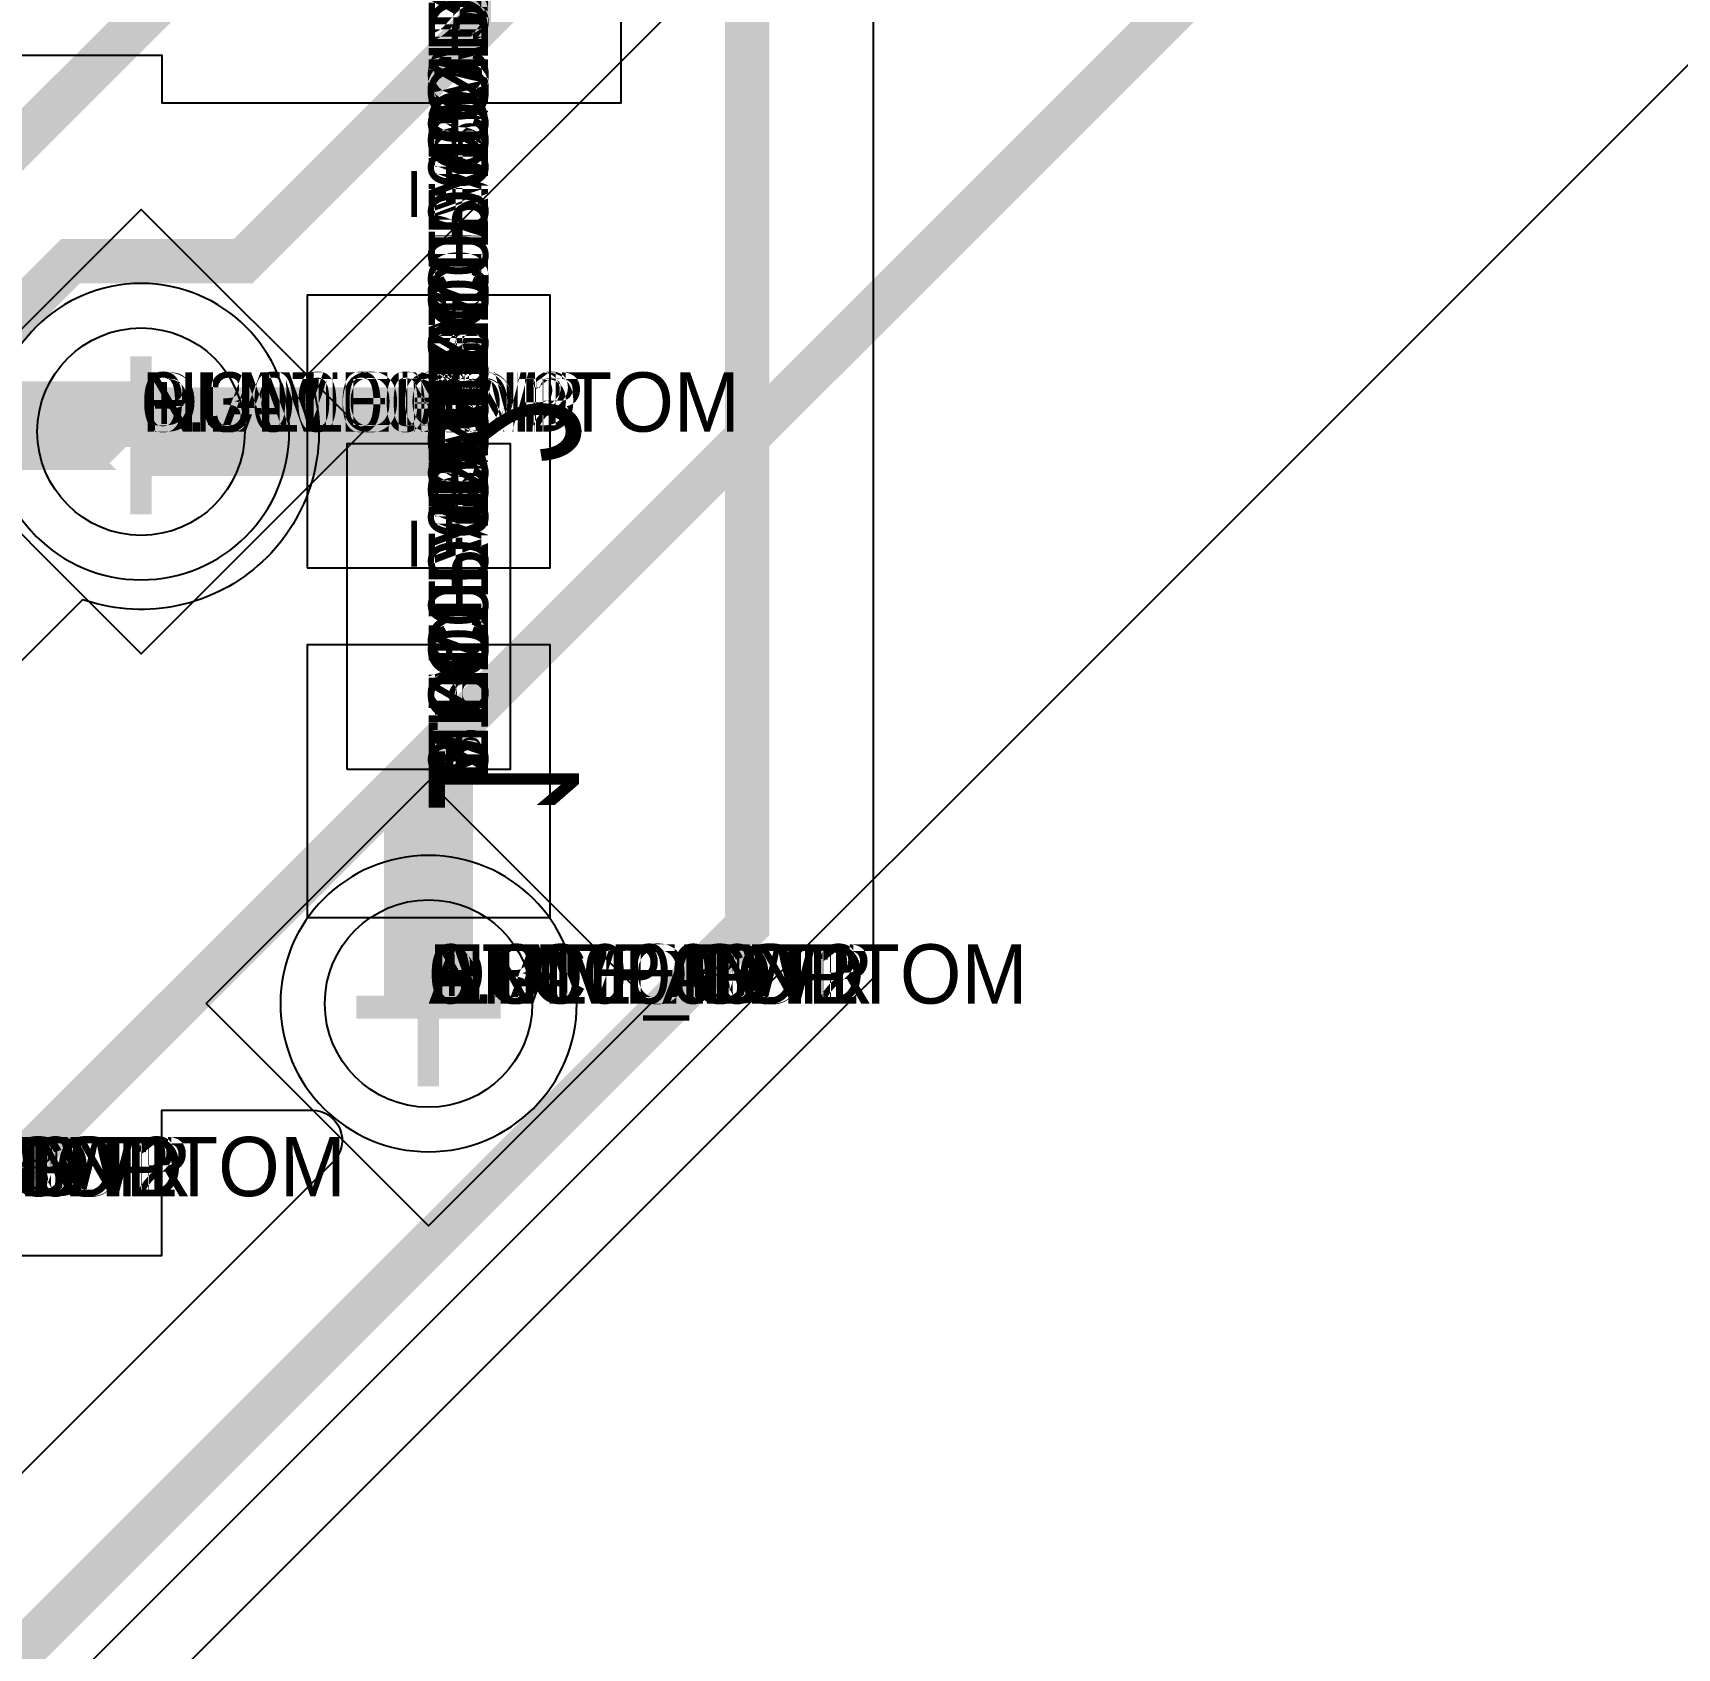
# Model space of a CAD drawing. Extents: x 0 to 323, y 0 to 320.
# Drawn here: x 149.56 to 155.11, y 37.87 to 43.33 of the extents above; entities that cross this region are included whole.
import ezdxf
from ezdxf.enums import TextEntityAlignment as Align

# ---------------------------------------------------------------- set-up
doc = ezdxf.new("R2010")
doc.units = 0
doc.header["$MEASUREMENT"] = 0
doc.layers.get('0').update_dxf_attribs({"linetype": 'CONTINUOUS'})
for name, color, linetype in [('CDN_FIGURES', 7, 'CONTINUOUS'), ('ETCH_BOTTOM', 7, 'CONTINUOUS'), ('ETCH_GND', 3, 'CONTINUOUS'), ('ETCH_INT1', 4, 'CONTINUOUS'), ('ETCH_INT2', 5, 'CONTINUOUS'), ('ETCH_PWR', 6, 'CONTINUOUS'), ('ETCH_TOP', 2, 'CONTINUOUS'), ('MANUFACTURING_NCLEGEND-1-6', 8, 'CONTINUOUS'), ('PACKAGE_GEOMETRY_ASSEMBLY_TOP', 11, 'CONTINUOUS'), ('PACKAGE_GEOMETRY_PIN_NUMBER', 9, 'CONTINUOUS')]:
    doc.layers.add(name, color=color, linetype=linetype)

# ---------------------------------------------------------------- blocks, each defined once
blk = doc.blocks.new('PAD_INFO')
for tag in ['SHAPE_TYPE', 'PAD_HEIGHT', 'PAD_LAYER', 'PAD_TYPE', 'PAD_WIDTH']:
    blk.add_attdef(tag, (0, 0), '', height=0.2)
at = {"flags": 2}
blk.add_attdef('CDN_TYPE', (0, 0), '', height=0.2, dxfattribs=at)
blk = doc.blocks.new('DRILL_INFO')
at = {"flags": 2}
blk.add_attdef('CDN_TYPE', (0, 0), '', height=0.2, dxfattribs=at)
for tag in ['FSHAPE', 'FCHAR', 'DRILL_HEIGHT', 'DIAMETER', 'PLATED', 'DRILL_WIDTH']:
    blk.add_attdef(tag, (0, 0), '', height=0.2)
blk = doc.blocks.new('VIA0700X0300')
at = {"layer": 'ETCH_BOTTOM'}
blk.add_circle((0, 0), 0.35, dxfattribs=at)
at = {"layer": 'ETCH_GND'}
blk.add_circle((0, 0), 0.35, dxfattribs=at)
at = {"layer": 'ETCH_INT1'}
blk.add_circle((0, 0), 0.35, dxfattribs=at)
at = {"layer": 'ETCH_INT2'}
blk.add_circle((0, 0), 0.35, dxfattribs=at)
at = {"layer": 'ETCH_PWR'}
blk.add_circle((0, 0), 0.35, dxfattribs=at)
at = {"layer": 'ETCH_TOP'}
blk.add_circle((0, 0), 0.35, dxfattribs=at)
ref = blk.add_blockref('PAD_INFO', (0, 0))
ref.add_attrib('PAD_LAYER', 'ETCH_TOP', (0, 0), dxfattribs={"height": 0.2})
ref.add_attrib('SHAPE_TYPE', 'NULL', (0, 0), dxfattribs={"height": 0.2})
ref.add_attrib('PAD_TYPE', 'ANTIPAD', (0, 0), dxfattribs={"height": 0.2})
ref.add_attrib('PAD_WIDTH', '0.000000', (0, 0), dxfattribs={"height": 0.2})
ref.add_attrib('PAD_HEIGHT', '0.000000', (0, 0), dxfattribs={"height": 0.2})
ref = blk.add_blockref('PAD_INFO', (0, 0))
ref.add_attrib('PAD_LAYER', 'ETCH_GND', (0, 0), dxfattribs={"height": 0.2})
ref.add_attrib('SHAPE_TYPE', 'NULL', (0, 0), dxfattribs={"height": 0.2})
ref.add_attrib('PAD_TYPE', 'ANTIPAD', (0, 0), dxfattribs={"height": 0.2})
ref.add_attrib('PAD_WIDTH', '0.000000', (0, 0), dxfattribs={"height": 0.2})
ref.add_attrib('PAD_HEIGHT', '0.000000', (0, 0), dxfattribs={"height": 0.2})
ref = blk.add_blockref('PAD_INFO', (0, 0))
ref.add_attrib('PAD_LAYER', 'ETCH_INT1', (0, 0), dxfattribs={"height": 0.2})
ref.add_attrib('SHAPE_TYPE', 'NULL', (0, 0), dxfattribs={"height": 0.2})
ref.add_attrib('PAD_TYPE', 'ANTIPAD', (0, 0), dxfattribs={"height": 0.2})
ref.add_attrib('PAD_WIDTH', '0.000000', (0, 0), dxfattribs={"height": 0.2})
ref.add_attrib('PAD_HEIGHT', '0.000000', (0, 0), dxfattribs={"height": 0.2})
ref = blk.add_blockref('PAD_INFO', (0, 0))
ref.add_attrib('PAD_LAYER', 'ETCH_INT2', (0, 0), dxfattribs={"height": 0.2})
ref.add_attrib('SHAPE_TYPE', 'NULL', (0, 0), dxfattribs={"height": 0.2})
ref.add_attrib('PAD_TYPE', 'ANTIPAD', (0, 0), dxfattribs={"height": 0.2})
ref.add_attrib('PAD_WIDTH', '0.000000', (0, 0), dxfattribs={"height": 0.2})
ref.add_attrib('PAD_HEIGHT', '0.000000', (0, 0), dxfattribs={"height": 0.2})
ref = blk.add_blockref('PAD_INFO', (0, 0))
ref.add_attrib('PAD_LAYER', 'ETCH_PWR', (0, 0), dxfattribs={"height": 0.2})
ref.add_attrib('SHAPE_TYPE', 'NULL', (0, 0), dxfattribs={"height": 0.2})
ref.add_attrib('PAD_TYPE', 'ANTIPAD', (0, 0), dxfattribs={"height": 0.2})
ref.add_attrib('PAD_WIDTH', '0.000000', (0, 0), dxfattribs={"height": 0.2})
ref.add_attrib('PAD_HEIGHT', '0.000000', (0, 0), dxfattribs={"height": 0.2})
ref = blk.add_blockref('PAD_INFO', (0, 0))
ref.add_attrib('PAD_LAYER', 'ETCH_BOTTOM', (0, 0), dxfattribs={"height": 0.2})
ref.add_attrib('SHAPE_TYPE', 'NULL', (0, 0), dxfattribs={"height": 0.2})
ref.add_attrib('PAD_TYPE', 'ANTIPAD', (0, 0), dxfattribs={"height": 0.2})
ref.add_attrib('PAD_WIDTH', '0.000000', (0, 0), dxfattribs={"height": 0.2})
ref.add_attrib('PAD_HEIGHT', '0.000000', (0, 0), dxfattribs={"height": 0.2})
ref = blk.add_blockref('PAD_INFO', (0, 0))
ref.add_attrib('PAD_LAYER', 'ETCH_TOP', (0, 0), dxfattribs={"height": 0.2})
ref.add_attrib('SHAPE_TYPE', 'NULL', (0, 0), dxfattribs={"height": 0.2})
ref.add_attrib('PAD_TYPE', 'THERMAL', (0, 0), dxfattribs={"height": 0.2})
ref.add_attrib('PAD_WIDTH', '0.000000', (0, 0), dxfattribs={"height": 0.2})
ref.add_attrib('PAD_HEIGHT', '0.000000', (0, 0), dxfattribs={"height": 0.2})
ref = blk.add_blockref('PAD_INFO', (0, 0))
ref.add_attrib('PAD_LAYER', 'ETCH_GND', (0, 0), dxfattribs={"height": 0.2})
ref.add_attrib('SHAPE_TYPE', 'NULL', (0, 0), dxfattribs={"height": 0.2})
ref.add_attrib('PAD_TYPE', 'THERMAL', (0, 0), dxfattribs={"height": 0.2})
ref.add_attrib('PAD_WIDTH', '0.000000', (0, 0), dxfattribs={"height": 0.2})
ref.add_attrib('PAD_HEIGHT', '0.000000', (0, 0), dxfattribs={"height": 0.2})
ref = blk.add_blockref('PAD_INFO', (0, 0))
ref.add_attrib('PAD_LAYER', 'ETCH_INT1', (0, 0), dxfattribs={"height": 0.2})
ref.add_attrib('SHAPE_TYPE', 'NULL', (0, 0), dxfattribs={"height": 0.2})
ref.add_attrib('PAD_TYPE', 'THERMAL', (0, 0), dxfattribs={"height": 0.2})
ref.add_attrib('PAD_WIDTH', '0.000000', (0, 0), dxfattribs={"height": 0.2})
ref.add_attrib('PAD_HEIGHT', '0.000000', (0, 0), dxfattribs={"height": 0.2})
ref = blk.add_blockref('PAD_INFO', (0, 0))
ref.add_attrib('PAD_LAYER', 'ETCH_INT2', (0, 0), dxfattribs={"height": 0.2})
ref.add_attrib('SHAPE_TYPE', 'NULL', (0, 0), dxfattribs={"height": 0.2})
ref.add_attrib('PAD_TYPE', 'THERMAL', (0, 0), dxfattribs={"height": 0.2})
ref.add_attrib('PAD_WIDTH', '0.000000', (0, 0), dxfattribs={"height": 0.2})
ref.add_attrib('PAD_HEIGHT', '0.000000', (0, 0), dxfattribs={"height": 0.2})
ref = blk.add_blockref('PAD_INFO', (0, 0))
ref.add_attrib('PAD_LAYER', 'ETCH_PWR', (0, 0), dxfattribs={"height": 0.2})
ref.add_attrib('SHAPE_TYPE', 'NULL', (0, 0), dxfattribs={"height": 0.2})
ref.add_attrib('PAD_TYPE', 'THERMAL', (0, 0), dxfattribs={"height": 0.2})
ref.add_attrib('PAD_WIDTH', '0.000000', (0, 0), dxfattribs={"height": 0.2})
ref.add_attrib('PAD_HEIGHT', '0.000000', (0, 0), dxfattribs={"height": 0.2})
ref = blk.add_blockref('PAD_INFO', (0, 0))
ref.add_attrib('PAD_LAYER', 'ETCH_BOTTOM', (0, 0), dxfattribs={"height": 0.2})
ref.add_attrib('SHAPE_TYPE', 'NULL', (0, 0), dxfattribs={"height": 0.2})
ref.add_attrib('PAD_TYPE', 'THERMAL', (0, 0), dxfattribs={"height": 0.2})
ref.add_attrib('PAD_WIDTH', '0.000000', (0, 0), dxfattribs={"height": 0.2})
ref.add_attrib('PAD_HEIGHT', '0.000000', (0, 0), dxfattribs={"height": 0.2})
ref = blk.add_blockref('PAD_INFO', (0, 0))
ref.add_attrib('PAD_LAYER', 'ETCH_TOP', (0, 0), dxfattribs={"height": 0.2})
ref.add_attrib('SHAPE_TYPE', 'CIRCLE', (0, 0), dxfattribs={"height": 0.2})
ref.add_attrib('PAD_TYPE', 'REGULAR', (0, 0), dxfattribs={"height": 0.2})
ref.add_attrib('PAD_WIDTH', '0.700000', (0, 0), dxfattribs={"height": 0.2})
ref.add_attrib('PAD_HEIGHT', '0.700000', (0, 0), dxfattribs={"height": 0.2})
ref = blk.add_blockref('PAD_INFO', (0, 0))
ref.add_attrib('PAD_LAYER', 'ETCH_GND', (0, 0), dxfattribs={"height": 0.2})
ref.add_attrib('SHAPE_TYPE', 'CIRCLE', (0, 0), dxfattribs={"height": 0.2})
ref.add_attrib('PAD_TYPE', 'REGULAR', (0, 0), dxfattribs={"height": 0.2})
ref.add_attrib('PAD_WIDTH', '0.700000', (0, 0), dxfattribs={"height": 0.2})
ref.add_attrib('PAD_HEIGHT', '0.700000', (0, 0), dxfattribs={"height": 0.2})
ref = blk.add_blockref('PAD_INFO', (0, 0))
ref.add_attrib('PAD_LAYER', 'ETCH_INT1', (0, 0), dxfattribs={"height": 0.2})
ref.add_attrib('SHAPE_TYPE', 'CIRCLE', (0, 0), dxfattribs={"height": 0.2})
ref.add_attrib('PAD_TYPE', 'REGULAR', (0, 0), dxfattribs={"height": 0.2})
ref.add_attrib('PAD_WIDTH', '0.700000', (0, 0), dxfattribs={"height": 0.2})
ref.add_attrib('PAD_HEIGHT', '0.700000', (0, 0), dxfattribs={"height": 0.2})
ref = blk.add_blockref('PAD_INFO', (0, 0))
ref.add_attrib('PAD_LAYER', 'ETCH_INT2', (0, 0), dxfattribs={"height": 0.2})
ref.add_attrib('SHAPE_TYPE', 'CIRCLE', (0, 0), dxfattribs={"height": 0.2})
ref.add_attrib('PAD_TYPE', 'REGULAR', (0, 0), dxfattribs={"height": 0.2})
ref.add_attrib('PAD_WIDTH', '0.700000', (0, 0), dxfattribs={"height": 0.2})
ref.add_attrib('PAD_HEIGHT', '0.700000', (0, 0), dxfattribs={"height": 0.2})
ref = blk.add_blockref('PAD_INFO', (0, 0))
ref.add_attrib('PAD_LAYER', 'ETCH_PWR', (0, 0), dxfattribs={"height": 0.2})
ref.add_attrib('SHAPE_TYPE', 'CIRCLE', (0, 0), dxfattribs={"height": 0.2})
ref.add_attrib('PAD_TYPE', 'REGULAR', (0, 0), dxfattribs={"height": 0.2})
ref.add_attrib('PAD_WIDTH', '0.700000', (0, 0), dxfattribs={"height": 0.2})
ref.add_attrib('PAD_HEIGHT', '0.700000', (0, 0), dxfattribs={"height": 0.2})
ref = blk.add_blockref('PAD_INFO', (0, 0))
ref.add_attrib('PAD_LAYER', 'ETCH_BOTTOM', (0, 0), dxfattribs={"height": 0.2})
ref.add_attrib('SHAPE_TYPE', 'CIRCLE', (0, 0), dxfattribs={"height": 0.2})
ref.add_attrib('PAD_TYPE', 'REGULAR', (0, 0), dxfattribs={"height": 0.2})
ref.add_attrib('PAD_WIDTH', '0.700000', (0, 0), dxfattribs={"height": 0.2})
ref.add_attrib('PAD_HEIGHT', '0.700000', (0, 0), dxfattribs={"height": 0.2})
ref = blk.add_blockref('DRILL_INFO', (0, 0))
ref.add_attrib('DIAMETER', '0.300000', (0, 0), dxfattribs={"height": 0.2})
ref.add_attrib('PLATED', 'PLATED', (0, 0), dxfattribs={"height": 0.2})
ref.add_attrib('FSHAPE', 'DIAMOND', (0, 0), dxfattribs={"height": 0.2})
ref.add_attrib('FCHAR', '+', (0, 0), dxfattribs={"height": 0.2})
ref.add_attrib('DRILL_WIDTH', '1.500000', (0, 0), dxfattribs={"height": 0.2})
ref.add_attrib('DRILL_HEIGHT', '1.500000', (0, 0), dxfattribs={"height": 0.2})
for tag in ['CDN_TYPE', 'PIN']:
    blk.add_attdef(tag, (0, 0), '', height=0.2)
at = {"flags": 2}
for tag in ['PSTKNAME', 'BBV']:
    blk.add_attdef(tag, (0, 0), '', height=0.2, dxfattribs=at)
blk = doc.blocks.new('FIGURE_DIAMOND')
at = {"layer": 'CDN_FIGURES'}
blk.add_lwpolyline([(-0.5, 0), (0, 0.5), (0.5, 0), (0, -0.5)], close=True, dxfattribs=at)
blk = doc.blocks.new('RC0920X0820TS')
at = {"layer": 'ETCH_TOP'}
blk.add_lwpolyline([(-0.46, -0.41), (-0.46, 0.41), (0.46, 0.41), (0.46, -0.41)], close=True, dxfattribs=at)
ref = blk.add_blockref('PAD_INFO', (0, 0))
ref.add_attrib('PAD_LAYER', 'ETCH_TOP', (0, 0), dxfattribs={"height": 0.2})
ref.add_attrib('SHAPE_TYPE', 'NULL', (0, 0), dxfattribs={"height": 0.2})
ref.add_attrib('PAD_TYPE', 'ANTIPAD', (0, 0), dxfattribs={"height": 0.2})
ref.add_attrib('PAD_WIDTH', '0.000000', (0, 0), dxfattribs={"height": 0.2})
ref.add_attrib('PAD_HEIGHT', '0.000000', (0, 0), dxfattribs={"height": 0.2})
ref = blk.add_blockref('PAD_INFO', (0, 0))
ref.add_attrib('PAD_LAYER', 'ETCH_GND', (0, 0), dxfattribs={"height": 0.2})
ref.add_attrib('SHAPE_TYPE', 'NULL', (0, 0), dxfattribs={"height": 0.2})
ref.add_attrib('PAD_TYPE', 'ANTIPAD', (0, 0), dxfattribs={"height": 0.2})
ref.add_attrib('PAD_WIDTH', '0.000000', (0, 0), dxfattribs={"height": 0.2})
ref.add_attrib('PAD_HEIGHT', '0.000000', (0, 0), dxfattribs={"height": 0.2})
ref = blk.add_blockref('PAD_INFO', (0, 0))
ref.add_attrib('PAD_LAYER', 'ETCH_INT1', (0, 0), dxfattribs={"height": 0.2})
ref.add_attrib('SHAPE_TYPE', 'NULL', (0, 0), dxfattribs={"height": 0.2})
ref.add_attrib('PAD_TYPE', 'ANTIPAD', (0, 0), dxfattribs={"height": 0.2})
ref.add_attrib('PAD_WIDTH', '0.000000', (0, 0), dxfattribs={"height": 0.2})
ref.add_attrib('PAD_HEIGHT', '0.000000', (0, 0), dxfattribs={"height": 0.2})
ref = blk.add_blockref('PAD_INFO', (0, 0))
ref.add_attrib('PAD_LAYER', 'ETCH_INT2', (0, 0), dxfattribs={"height": 0.2})
ref.add_attrib('SHAPE_TYPE', 'NULL', (0, 0), dxfattribs={"height": 0.2})
ref.add_attrib('PAD_TYPE', 'ANTIPAD', (0, 0), dxfattribs={"height": 0.2})
ref.add_attrib('PAD_WIDTH', '0.000000', (0, 0), dxfattribs={"height": 0.2})
ref.add_attrib('PAD_HEIGHT', '0.000000', (0, 0), dxfattribs={"height": 0.2})
ref = blk.add_blockref('PAD_INFO', (0, 0))
ref.add_attrib('PAD_LAYER', 'ETCH_PWR', (0, 0), dxfattribs={"height": 0.2})
ref.add_attrib('SHAPE_TYPE', 'NULL', (0, 0), dxfattribs={"height": 0.2})
ref.add_attrib('PAD_TYPE', 'ANTIPAD', (0, 0), dxfattribs={"height": 0.2})
ref.add_attrib('PAD_WIDTH', '0.000000', (0, 0), dxfattribs={"height": 0.2})
ref.add_attrib('PAD_HEIGHT', '0.000000', (0, 0), dxfattribs={"height": 0.2})
ref = blk.add_blockref('PAD_INFO', (0, 0))
ref.add_attrib('PAD_LAYER', 'ETCH_BOTTOM', (0, 0), dxfattribs={"height": 0.2})
ref.add_attrib('SHAPE_TYPE', 'NULL', (0, 0), dxfattribs={"height": 0.2})
ref.add_attrib('PAD_TYPE', 'ANTIPAD', (0, 0), dxfattribs={"height": 0.2})
ref.add_attrib('PAD_WIDTH', '0.000000', (0, 0), dxfattribs={"height": 0.2})
ref.add_attrib('PAD_HEIGHT', '0.000000', (0, 0), dxfattribs={"height": 0.2})
ref = blk.add_blockref('PAD_INFO', (0, 0))
ref.add_attrib('PAD_LAYER', 'ETCH_TOP', (0, 0), dxfattribs={"height": 0.2})
ref.add_attrib('SHAPE_TYPE', 'NULL', (0, 0), dxfattribs={"height": 0.2})
ref.add_attrib('PAD_TYPE', 'THERMAL', (0, 0), dxfattribs={"height": 0.2})
ref.add_attrib('PAD_WIDTH', '0.000000', (0, 0), dxfattribs={"height": 0.2})
ref.add_attrib('PAD_HEIGHT', '0.000000', (0, 0), dxfattribs={"height": 0.2})
ref = blk.add_blockref('PAD_INFO', (0, 0))
ref.add_attrib('PAD_LAYER', 'ETCH_GND', (0, 0), dxfattribs={"height": 0.2})
ref.add_attrib('SHAPE_TYPE', 'NULL', (0, 0), dxfattribs={"height": 0.2})
ref.add_attrib('PAD_TYPE', 'THERMAL', (0, 0), dxfattribs={"height": 0.2})
ref.add_attrib('PAD_WIDTH', '0.000000', (0, 0), dxfattribs={"height": 0.2})
ref.add_attrib('PAD_HEIGHT', '0.000000', (0, 0), dxfattribs={"height": 0.2})
ref = blk.add_blockref('PAD_INFO', (0, 0))
ref.add_attrib('PAD_LAYER', 'ETCH_INT1', (0, 0), dxfattribs={"height": 0.2})
ref.add_attrib('SHAPE_TYPE', 'NULL', (0, 0), dxfattribs={"height": 0.2})
ref.add_attrib('PAD_TYPE', 'THERMAL', (0, 0), dxfattribs={"height": 0.2})
ref.add_attrib('PAD_WIDTH', '0.000000', (0, 0), dxfattribs={"height": 0.2})
ref.add_attrib('PAD_HEIGHT', '0.000000', (0, 0), dxfattribs={"height": 0.2})
ref = blk.add_blockref('PAD_INFO', (0, 0))
ref.add_attrib('PAD_LAYER', 'ETCH_INT2', (0, 0), dxfattribs={"height": 0.2})
ref.add_attrib('SHAPE_TYPE', 'NULL', (0, 0), dxfattribs={"height": 0.2})
ref.add_attrib('PAD_TYPE', 'THERMAL', (0, 0), dxfattribs={"height": 0.2})
ref.add_attrib('PAD_WIDTH', '0.000000', (0, 0), dxfattribs={"height": 0.2})
ref.add_attrib('PAD_HEIGHT', '0.000000', (0, 0), dxfattribs={"height": 0.2})
ref = blk.add_blockref('PAD_INFO', (0, 0))
ref.add_attrib('PAD_LAYER', 'ETCH_PWR', (0, 0), dxfattribs={"height": 0.2})
ref.add_attrib('SHAPE_TYPE', 'NULL', (0, 0), dxfattribs={"height": 0.2})
ref.add_attrib('PAD_TYPE', 'THERMAL', (0, 0), dxfattribs={"height": 0.2})
ref.add_attrib('PAD_WIDTH', '0.000000', (0, 0), dxfattribs={"height": 0.2})
ref.add_attrib('PAD_HEIGHT', '0.000000', (0, 0), dxfattribs={"height": 0.2})
ref = blk.add_blockref('PAD_INFO', (0, 0))
ref.add_attrib('PAD_LAYER', 'ETCH_BOTTOM', (0, 0), dxfattribs={"height": 0.2})
ref.add_attrib('SHAPE_TYPE', 'NULL', (0, 0), dxfattribs={"height": 0.2})
ref.add_attrib('PAD_TYPE', 'THERMAL', (0, 0), dxfattribs={"height": 0.2})
ref.add_attrib('PAD_WIDTH', '0.000000', (0, 0), dxfattribs={"height": 0.2})
ref.add_attrib('PAD_HEIGHT', '0.000000', (0, 0), dxfattribs={"height": 0.2})
ref = blk.add_blockref('PAD_INFO', (0, 0))
ref.add_attrib('PAD_LAYER', 'ETCH_TOP', (0, 0), dxfattribs={"height": 0.2})
ref.add_attrib('SHAPE_TYPE', 'RECTANGLE', (0, 0), dxfattribs={"height": 0.2})
ref.add_attrib('PAD_TYPE', 'REGULAR', (0, 0), dxfattribs={"height": 0.2})
ref.add_attrib('PAD_WIDTH', '0.920000', (0, 0), dxfattribs={"height": 0.2})
ref.add_attrib('PAD_HEIGHT', '0.820000', (0, 0), dxfattribs={"height": 0.2})
ref = blk.add_blockref('PAD_INFO', (0, 0))
ref.add_attrib('PAD_LAYER', 'ETCH_GND', (0, 0), dxfattribs={"height": 0.2})
ref.add_attrib('SHAPE_TYPE', 'NULL', (0, 0), dxfattribs={"height": 0.2})
ref.add_attrib('PAD_TYPE', 'REGULAR', (0, 0), dxfattribs={"height": 0.2})
ref.add_attrib('PAD_WIDTH', '0.000000', (0, 0), dxfattribs={"height": 0.2})
ref.add_attrib('PAD_HEIGHT', '0.000000', (0, 0), dxfattribs={"height": 0.2})
ref = blk.add_blockref('PAD_INFO', (0, 0))
ref.add_attrib('PAD_LAYER', 'ETCH_INT1', (0, 0), dxfattribs={"height": 0.2})
ref.add_attrib('SHAPE_TYPE', 'NULL', (0, 0), dxfattribs={"height": 0.2})
ref.add_attrib('PAD_TYPE', 'REGULAR', (0, 0), dxfattribs={"height": 0.2})
ref.add_attrib('PAD_WIDTH', '0.000000', (0, 0), dxfattribs={"height": 0.2})
ref.add_attrib('PAD_HEIGHT', '0.000000', (0, 0), dxfattribs={"height": 0.2})
ref = blk.add_blockref('PAD_INFO', (0, 0))
ref.add_attrib('PAD_LAYER', 'ETCH_INT2', (0, 0), dxfattribs={"height": 0.2})
ref.add_attrib('SHAPE_TYPE', 'NULL', (0, 0), dxfattribs={"height": 0.2})
ref.add_attrib('PAD_TYPE', 'REGULAR', (0, 0), dxfattribs={"height": 0.2})
ref.add_attrib('PAD_WIDTH', '0.000000', (0, 0), dxfattribs={"height": 0.2})
ref.add_attrib('PAD_HEIGHT', '0.000000', (0, 0), dxfattribs={"height": 0.2})
ref = blk.add_blockref('PAD_INFO', (0, 0))
ref.add_attrib('PAD_LAYER', 'ETCH_PWR', (0, 0), dxfattribs={"height": 0.2})
ref.add_attrib('SHAPE_TYPE', 'NULL', (0, 0), dxfattribs={"height": 0.2})
ref.add_attrib('PAD_TYPE', 'REGULAR', (0, 0), dxfattribs={"height": 0.2})
ref.add_attrib('PAD_WIDTH', '0.000000', (0, 0), dxfattribs={"height": 0.2})
ref.add_attrib('PAD_HEIGHT', '0.000000', (0, 0), dxfattribs={"height": 0.2})
ref = blk.add_blockref('PAD_INFO', (0, 0))
ref.add_attrib('PAD_LAYER', 'ETCH_BOTTOM', (0, 0), dxfattribs={"height": 0.2})
ref.add_attrib('SHAPE_TYPE', 'NULL', (0, 0), dxfattribs={"height": 0.2})
ref.add_attrib('PAD_TYPE', 'REGULAR', (0, 0), dxfattribs={"height": 0.2})
ref.add_attrib('PAD_WIDTH', '0.000000', (0, 0), dxfattribs={"height": 0.2})
ref.add_attrib('PAD_HEIGHT', '0.000000', (0, 0), dxfattribs={"height": 0.2})
ref = blk.add_blockref('DRILL_INFO', (0, 0))
ref.add_attrib('DIAMETER', '0.000000', (0, 0), dxfattribs={"height": 0.2})
ref.add_attrib('PLATED', 'PLATED', (0, 0), dxfattribs={"height": 0.2})
ref.add_attrib('FSHAPE', 'NULL', (0, 0), dxfattribs={"height": 0.2})
ref.add_attrib('DRILL_WIDTH', '0.000000', (0, 0), dxfattribs={"height": 0.2})
ref.add_attrib('DRILL_HEIGHT', '0.000000', (0, 0), dxfattribs={"height": 0.2})
for tag in ['CDN_TYPE', 'PIN']:
    blk.add_attdef(tag, (0, 0), '', height=0.2)
at = {"flags": 2}
for tag in ['PSTKNAME', 'BBV']:
    blk.add_attdef(tag, (0, 0), '', height=0.2, dxfattribs=at)
blk = doc.blocks.new('F270')
at = {"layer": 'PACKAGE_GEOMETRY_ASSEMBLY_TOP'}
blk.add_lwpolyline([(0.04, -0.275), (1.14, -0.275), (1.14, 0.275), (0.04, 0.275)], close=True, dxfattribs=at)
at = {"layer": 'ETCH_TOP'}
ref = blk.add_blockref('RC0920X0820TS', (0, 0), dxfattribs=at)
ref.add_attrib('CDN_TYPE', 'PIN', (0, 0), dxfattribs={"height": 0.2})
ref.add_attrib('PIN', '1', (0, 0), dxfattribs={"height": 0.2})
ref = blk.add_blockref('RC0920X0820TS', (1.18, 0), dxfattribs=at)
ref.add_attrib('CDN_TYPE', 'PIN', (0, 0), dxfattribs={"height": 0.2})
ref.add_attrib('PIN', '2', (0, 0), dxfattribs={"height": 0.2})
at = {"flags": 2}
for tag in ['SYMBOL_TYPE', 'CDN_TYPE', 'REFDES']:
    blk.add_attdef(tag, (0, 0), '', height=0.2, dxfattribs=at)

msp = doc.modelspace()

# ---------------------------------------------------------------- linework, layer by layer
at = {"layer": 'ETCH_BOTTOM'}
for points, format in [([(151.95, 46.8, 0.15, 0.15, 0), (151.975, 46.775, 0.15, 0.15, 0), (151.975, 40.3118, 0.15, 0.15, 0), (144.8382, 33.175, 0.15, 0.15, 0), (111.9132, 33.175, 0.15, 0.15, 0), (108.325, 36.7632, 0.15, 0.15, 0), (108.325, 39.0382, 0.15, 0.15, 0), (111.4, 42.1132, 0.15, 0.15, 0), (111.4, 43.05, 0.15, 0.15, 0)], "xyseb"), ([(149.4601, 44.0182), (149.4601, 43.2501), (150.0001, 43.2501), (150.0001, 43.0901), (151.5499, 43.0901), (151.5499, 44.5002, 0.434609)], "xyb"), ([(150.9, 41.98, 0.3, 0.3, 0), (149.93, 41.98, 0.3, 0.3, 0)], "xyseb"), ([(150.9, 40.8, 0.3, 0.3, 0), (150.9, 40.05, 0.3, 0.3, 0)], "xyseb")]:
    msp.add_lwpolyline(points, format=format, dxfattribs=at)
msp.add_lwpolyline([(152.4001, 46.4027), (152.4001, 40.1357), (145.0143, 32.7499)], dxfattribs=at)
msp.add_lwpolyline([(134.8329, 33.6001, -0.668179), (134.7612, 33.7732), (147.1668, 46.1788, -0.668179), (147.3399, 46.1071), (147.3399, 44.77), (147.2888, 44.77), (147.2885, 44.77, 1.014267), (147.2885, 43.57), (147.2888, 43.57), (147.3399, 43.57), (147.3399, 43.5004, -0.430499), (147.2329, 43.3992, 0.988461), (147.1532, 42.2017), (147.1999, 42.1981), (147.1999, 41.9964), (147.1726, 41.9822, 0.606457), (147.1726, 40.9178), (147.1999, 40.9036), (147.1999, 39.1999), (150.0001, 39.1999), (150.0001, 39.6899), (150.5071, 39.6899, -0.668179), (150.5788, 39.5168), (144.6621, 33.6001)], format="xyb", close=True, dxfattribs=at)
at = {"layer": 'ETCH_GND'}
msp.add_lwpolyline([(150.4301, 41.98, 1), (149.4299, 41.98, 1)], format="xyb", close=True, dxfattribs=at)
at = {"layer": 'ETCH_INT1'}
for points, format in [([(113.7, 36.05, 0.15, 0.15, 0), (115.599, 37.949, 0.15, 0.15, 0), (145.668, 37.949, 0.15, 0.15, 0), (149.355, 41.636, 0.15, 0.15, 0), (149.355, 42.2183, 0.15, 0.15, 0), (149.6917, 42.555, 0.15, 0.15, 0), (150.274, 42.555, 0.15, 0.15, 0), (153.223, 45.504, 0.15, 0.15, 0), (153.223, 48.403, 0.15, 0.15, 0), (150.6009, 51.025, 0.15, 0.15, 0), (150.1117, 51.025, 0.15, 0.15, 0), (149.775, 51.3617, 0.15, 0.15, 0), (149.775, 51.8509, 0.15, 0.15, 0), (146.4, 55.226, 0.15, 0.15, 0), (146.4, 58, 0.15, 0.15, 0)], "xyseb"), ([(146.8251, 56.6408), (146.8251, 55.4021), (150.0867, 52.1403), (150.1181, 52.1535, -0.671114), (150.9035, 51.3681), (150.8903, 51.3367), (153.6481, 48.5791), (153.6481, 45.3279), (150.4976, 42.1774), (150.506, 42.1485, -0.592648), (149.7615, 41.404), (149.7326, 41.4124), (145.8441, 37.5239), (134.9501, 37.5239), (134.9501, 33.8999), (117.6822, 33.8999)], "xyb"), ([(111.9, 40.25, 0.15, 0.15, 0), (113.6367, 40.25, 0.15, 0.15, 0), (113.6617, 40.225, 0.15, 0.15, 0), (114.1383, 40.225, 0.15, 0.15, 0), (114.1633, 40.25, 0.15, 0.15, 0), (115.489, 40.25, 0.15, 0.15, 0), (117.49, 38.249, 0.15, 0.15, 0), (144.449, 38.249, 0.15, 0.15, 0), (146.625, 40.425, 0.15, 0.15, 0), (146.625, 41.4383, 0.15, 0.15, 0), (147.2117, 42.025, 0.15, 0.15, 0), (148.5883, 42.025, 0.15, 0.15, 0), (150.725, 44.1617, 0.15, 0.15, 0), (150.725, 44.525, 0.15, 0.15, 0), (151.4, 45.2, 0.15, 0.15, 0)], "xyseb")]:
    msp.add_lwpolyline(points, format=format, dxfattribs=at)
at = {"layer": 'ETCH_INT2'}
msp.add_lwpolyline([(150.4301, 41.98, 1), (149.4299, 41.98, 1)], format="xyb", close=True, dxfattribs=at)
at = {"layer": 'ETCH_PWR'}
msp.add_lwpolyline([(150.9, 40.5501, 1), (150.9, 39.5499, 1)], format="xyb", close=True, dxfattribs=at)
at = {"layer": 'ETCH_TOP'}
for points in [[(84.928, 56.454, 0.15, 0.15, 0), (85.6962, 56.454, 0.15, 0.15, 0), (89.325, 52.8252, 0.15, 0.15, 0), (89.325, 41.1118, 0.15, 0.15, 0), (99.3618, 31.075, 0.15, 0.15, 0), (141.0882, 31.075, 0.15, 0.15, 0), (155.01, 44.9968, 0.15, 0.15, 0), (155.01, 49.861, 0.15, 0.15, 0), (159.698, 54.549, 0.15, 0.15, 0), (174.749, 54.549, 0.15, 0.15, 0), (184.85, 64.65, 0.15, 0.15, 0)], [(148.7, 42, 0.3, 0.3, 0), (149.91, 42, 0.3, 0.3, 0), (149.93, 41.98, 0.3, 0.3, 0)]]:
    msp.add_lwpolyline(points, format="xyseb", dxfattribs=at)
msp.add_lwpolyline([(108.712, 30.322), (142.253, 30.322), (156.238, 44.307)], dxfattribs=at)

# ---------------------------------------------------------------- block references
at = {"xscale": -1, "rotation": 270}
msp.add_blockref('F270', (150.9, 40.8), dxfattribs=at)
at = {"layer": 'ETCH_TOP'}
for p in [(149.93, 41.98), (150.9, 40.05), (148.6, 39.4)]:
    msp.add_blockref('VIA0700X0300', p, dxfattribs=at)
at = {"layer": 'MANUFACTURING_NCLEGEND-1-6', "xscale": 1.5, "yscale": 1.5}
for p in [(149.93, 41.98), (150.9, 40.05)]:
    msp.add_blockref('FIGURE_DIAMOND', p, dxfattribs=at)

# ---------------------------------------------------------------- texts
at = {"layer": 'MANUFACTURING_NCLEGEND-1-6'}
for p in [(149.93, 41.98), (150.9, 40.05)]:
    msp.add_text('+', height=0.75, dxfattribs=at).set_placement(p, align=Align.MIDDLE_CENTER)
at = {"layer": 'PACKAGE_GEOMETRY_PIN_NUMBER', "text_generation_flag": 2, "width": 0.649606}
for s, p in [('2', (150.9, 41.98)), ('1', (150.9, 40.8))]:
    msp.add_text(s, height=0.508, rotation=270, dxfattribs=at).set_placement(p, align=Align.CENTER)

doc.saveas('drawing.dxf')
